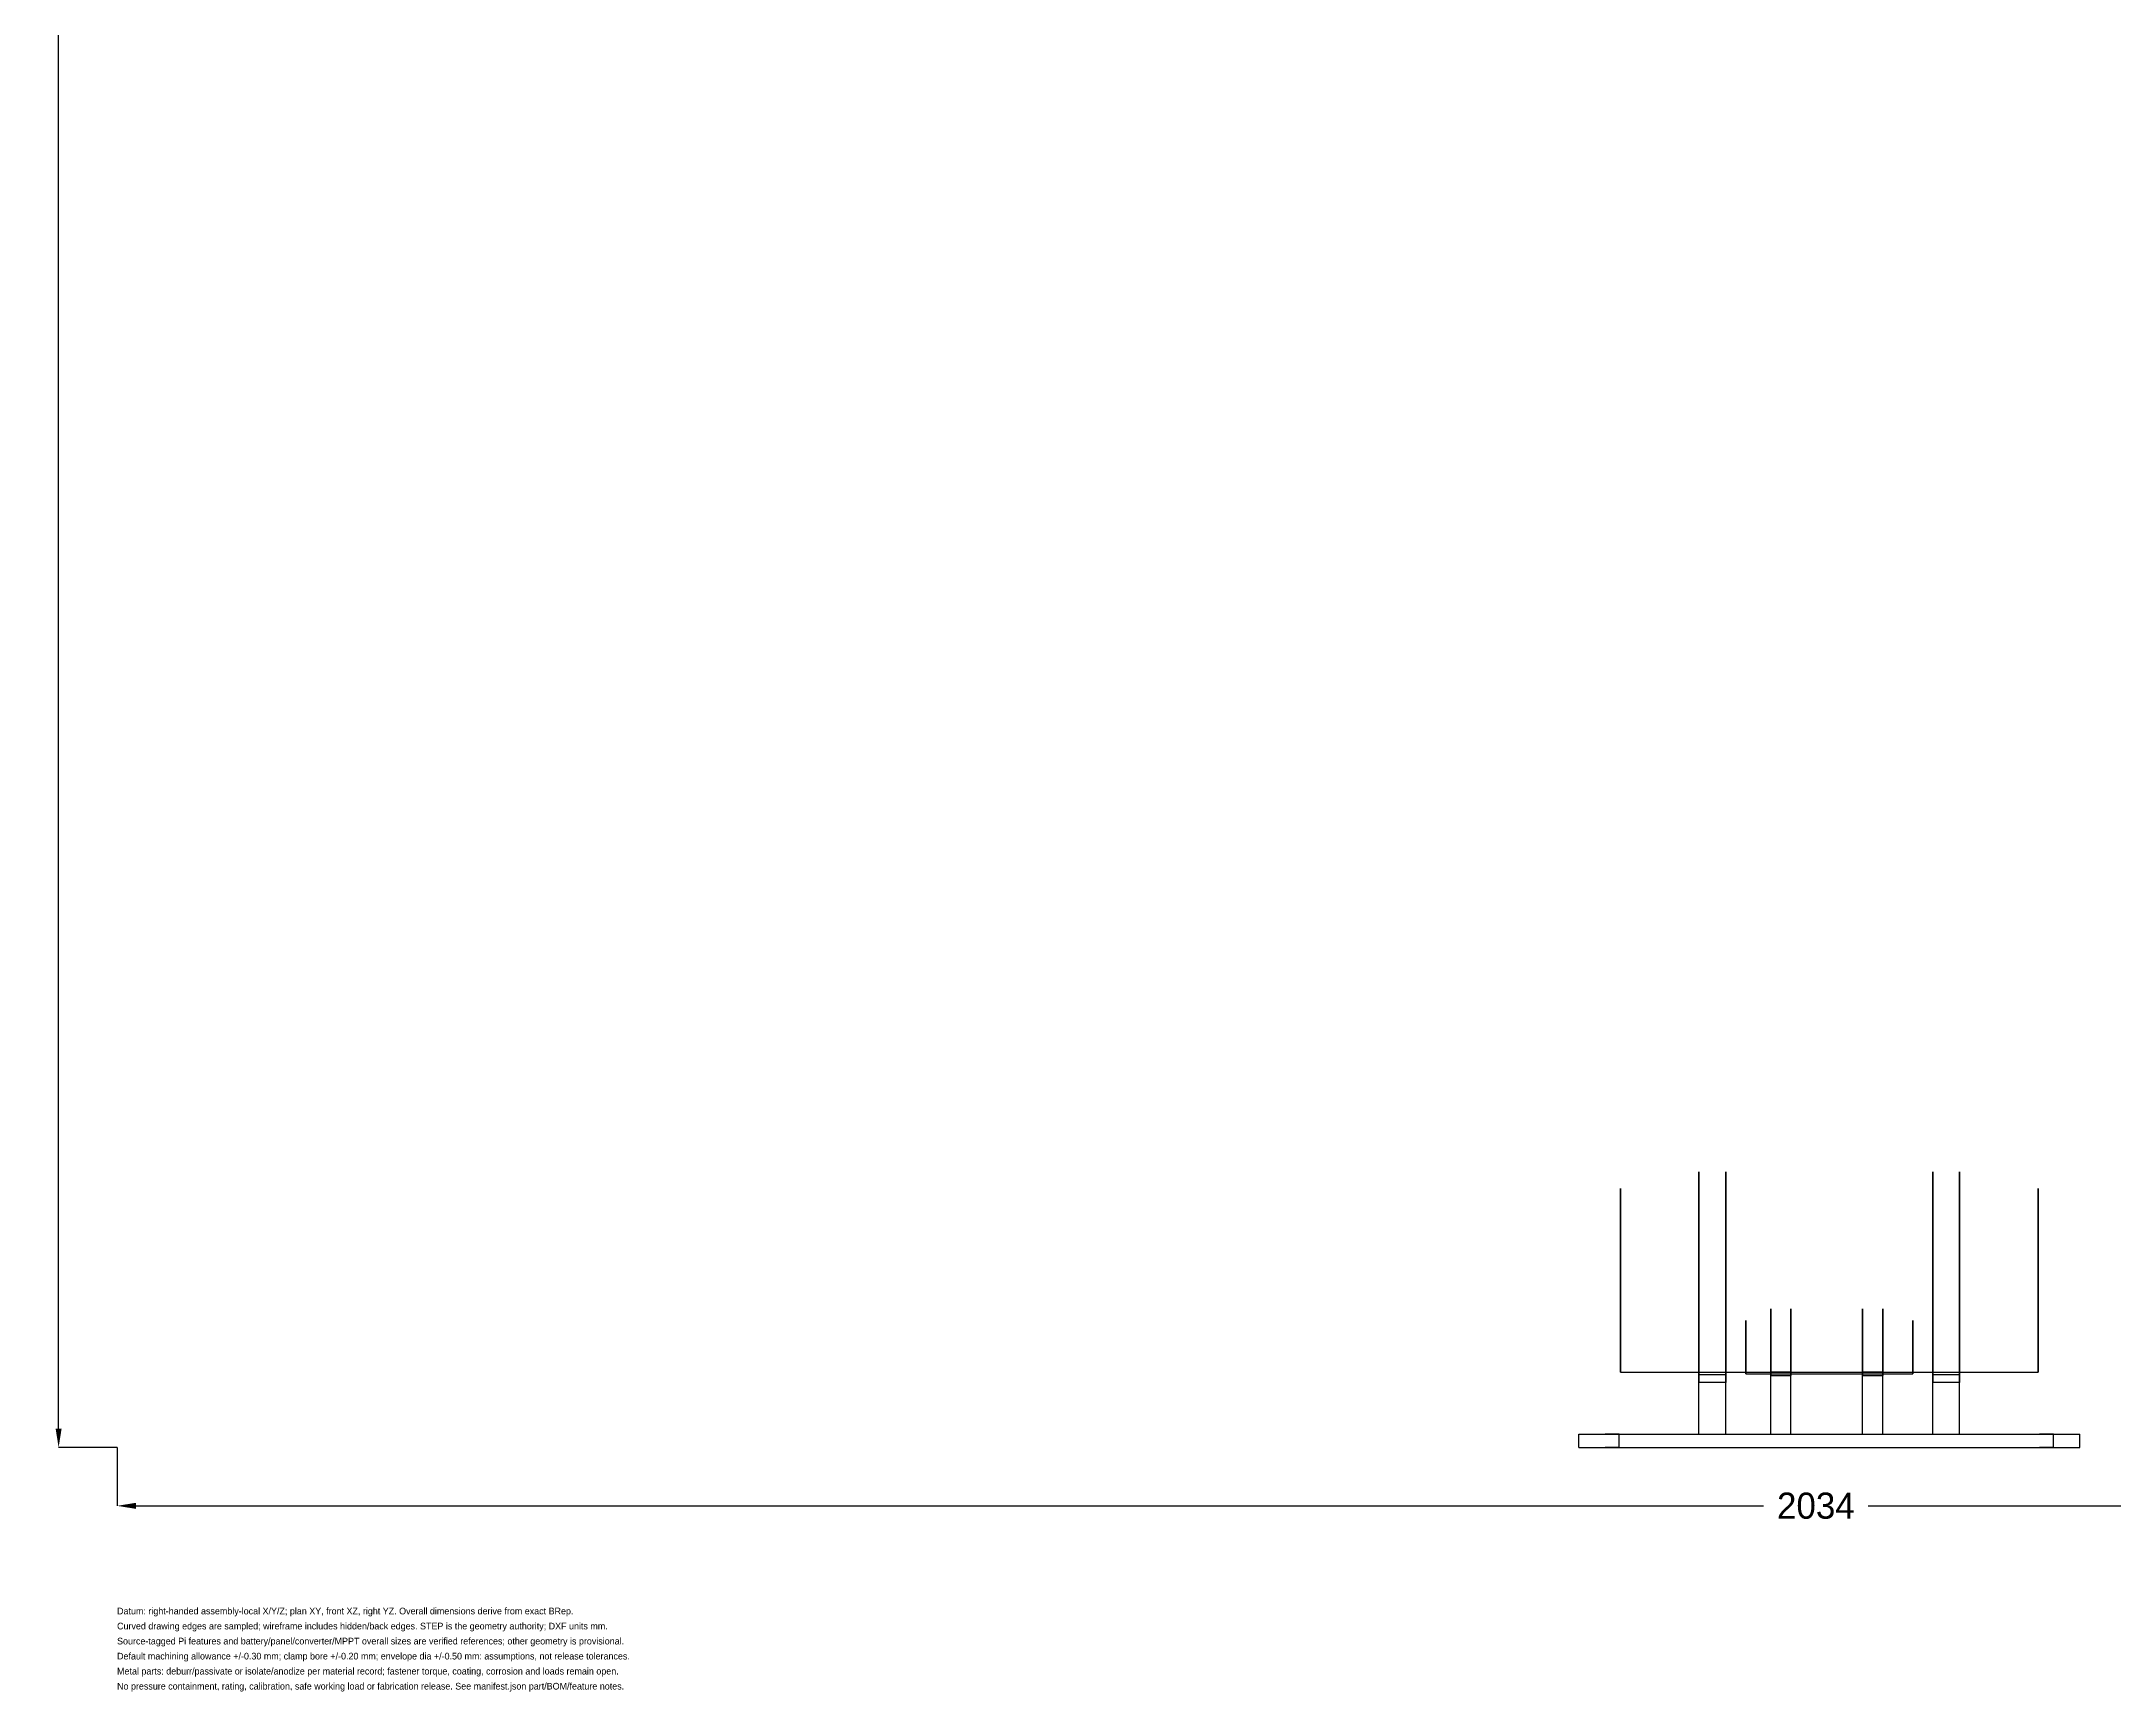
# Model space of a CAD drawing. Header units: millimetres. Extents: x -45 to 2722, y -2126 to 1871.
# Drawn here: x -45 to 1196, y -2126 to -1138 of the extents above; entities that cross this region are included whole.
import ezdxf

# ---------------------------------------------------------------- set-up
doc = ezdxf.new("R2010")
doc.units = ezdxf.units.MM
for name, color, linetype in [('DIMENSIONS', 7, 'Continuous'), ('FRONT', 7, 'Continuous'), ('NOTES', 7, 'Continuous')]:
    doc.layers.add(name, color=color, linetype=linetype)
doc.dimstyles.get("Standard").update_dxf_attribs({"dimtxt": 2.5, "dimasz": 2.5, "dimexe": 1.25, "dimexo": 0.625, "dimtad": 1, "dimcen": 2.5, "dimazin": 3, "dimtfac": 1, "dimtmove": 0, "dimatfit": 3})

# ---------------------------------------------------------------- blocks, each defined once
blk = doc.blocks.new('_CLOSEDFILLED')
at = {"color": 0, "linetype": 'BYBLOCK'}
blk.add_solid([(-1, 0.16), (0, 0), (-1, -0.16)], dxfattribs=at)
blk = doc.blocks.new('*D3')
at = {"color": 7}
for p, q in [((0, -1980), (0, -2015)), ((2034, -1980), (2034, -2015)), ((11.3, -2015), (985.7, -2015)), ((1048.3, -2015), (2022.7, -2015))]:
    blk.add_line(p, q, dxfattribs=at)
at = {"layer": 'Defpoints'}
for p in [(0, -1980), (2034, -1980), (0, -2015)]:
    blk.add_point(p, dxfattribs=at)
at = {"layer": 'DIMENSIONS', "color": 7, "xscale": 11.3, "yscale": 11.3, "rotation": 180}
blk.add_blockref('_CLOSEDFILLED', (0, -2015), dxfattribs=at)
at = {"layer": 'DIMENSIONS', "color": 7, "xscale": 11.3, "yscale": 11.3}
blk.add_blockref('_CLOSEDFILLED', (2034, -2015), dxfattribs=at)
at = {"layer": 'DIMENSIONS', "color": 7, "insert": (1017, -2015), "char_height": 15.65, "attachment_point": 5}
blk.add_mtext('2034', dxfattribs=at)
blk = doc.blocks.new('*D4')
at = {"color": 7}
for p, q in [((0, -150), (-35, -150)), ((-35, -1033.7), (-35, -161.3)), ((-35, -1968.7), (-35, -1096.3)), ((0, -1980), (-35, -1980))]:
    blk.add_line(p, q, dxfattribs=at)
at = {"layer": 'Defpoints'}
for p in [(0, -150), (-35, -1980), (0, -1980)]:
    blk.add_point(p, dxfattribs=at)
at = {"layer": 'DIMENSIONS', "color": 7, "xscale": 11.3, "yscale": 11.3}
for p, rotation in [((-35, -150), 90), ((-35, -1980), 270)]:
    blk.add_blockref('_CLOSEDFILLED', p, dxfattribs=dict(at, rotation=rotation))
at = {"layer": 'DIMENSIONS', "color": 7, "insert": (-35, -1065), "char_height": 15.65, "attachment_point": 5, "rotation": 90}
blk.add_mtext('1830', dxfattribs=at)

msp = doc.modelspace()

# ---------------------------------------------------------------- linework, layer by layer
at = {"layer": 'FRONT'}
for points in [[(947, -1941.164), (947, -1939.824), (947, -1938.293), (947, -1936.577), (947, -1934.68), (947, -1932.608), (947, -1930.369), (947, -1927.969), (947, -1925.416), (947, -1922.718), (947, -1919.884), (947, -1916.922), (947, -1913.843), (947, -1910.655), (947, -1907.37), (947, -1903.998), (947, -1900.549), (947, -1897.034), (947, -1893.466), (947, -1889.854), (947, -1886.211), (947, -1882.547), (947, -1878.876), (947, -1875.209), (947, -1871.556), (947, -1867.931), (947, -1864.344), (947, -1860.807), (947, -1857.331), (947, -1853.928), (947, -1850.608), (947, -1847.381), (947, -1844.259), (947, -1841.25), (947, -1838.366), (947, -1835.614), (947, -1833.004), (947, -1830.543), (947, -1828.241), (947, -1826.103), (947, -1824.138), (947, -1822.351), (947, -1820.747), (947, -1819.333), (947, -1818.112), (947, -1817.089), (947, -1816.266), (947, -1815.647), (947, -1815.233), (947, -1815.026), (947, -1815.026), (947, -1815.233), (947, -1815.647), (947, -1816.266), (947, -1817.089), (947, -1818.112), (947, -1819.333), (947, -1820.747), (947, -1822.351), (947, -1824.138), (947, -1826.103), (947, -1828.241), (947, -1830.543), (947, -1833.004), (947, -1835.614), (947, -1838.366), (947, -1841.25), (947, -1844.259), (947, -1847.381), (947, -1850.608), (947, -1853.928), (947, -1857.331), (947, -1860.807), (947, -1864.344), (947, -1867.931), (947, -1871.556), (947, -1875.209), (947, -1878.876), (947, -1882.547), (947, -1886.211), (947, -1889.854), (947, -1893.466), (947, -1897.034), (947, -1900.549), (947, -1903.998), (947, -1907.37), (947, -1910.655), (947, -1913.843), (947, -1916.922), (947, -1919.884), (947, -1922.718), (947, -1925.416), (947, -1927.969), (947, -1930.369), (947, -1932.608), (947, -1934.68), (947, -1936.577), (947, -1938.293), (947, -1939.824), (947, -1941.164)], [(947, -1936.4), (947, -1936.286), (947, -1935.946), (947, -1935.381), (947, -1934.592), (947, -1933.584), (947, -1932.36), (947, -1930.925), (947, -1929.285), (947, -1927.447), (947, -1925.417), (947, -1923.205), (947, -1920.819), (947, -1918.268), (947, -1915.563), (947, -1912.715), (947, -1909.736), (947, -1906.636), (947, -1903.429), (947, -1900.128), (947, -1896.746), (947, -1893.297), (947, -1889.794), (947, -1886.251), (947, -1882.684), (947, -1879.105), (947, -1875.53), (947, -1871.973), (947, -1868.449), (947, -1864.971), (947, -1861.553), (947, -1858.21), (947, -1854.955), (947, -1851.8), (947, -1848.759), (947, -1845.844), (947, -1843.066), (947, -1840.437), (947, -1837.967), (947, -1835.667), (947, -1833.545), (947, -1831.61), (947, -1829.87), (947, -1828.331), (947, -1827.001), (947, -1825.885), (947, -1824.986), (947, -1824.308), (947, -1823.855), (947, -1823.628), (947, -1823.628), (947, -1823.855), (947, -1824.308), (947, -1824.986), (947, -1825.885), (947, -1827.001), (947, -1828.331), (947, -1829.87), (947, -1831.61), (947, -1833.545), (947, -1835.667), (947, -1837.967), (947, -1840.437), (947, -1843.066), (947, -1845.844), (947, -1848.759), (947, -1851.8), (947, -1854.955), (947, -1858.21), (947, -1861.553), (947, -1864.971), (947, -1868.449), (947, -1871.973), (947, -1875.53), (947, -1879.105), (947, -1882.684), (947, -1886.251), (947, -1889.794), (947, -1893.297), (947, -1896.746), (947, -1900.128), (947, -1903.429), (947, -1906.636), (947, -1909.736), (947, -1912.715), (947, -1915.563), (947, -1918.268), (947, -1920.819), (947, -1923.205), (947, -1925.417), (947, -1927.447), (947, -1929.285), (947, -1930.925), (947, -1932.36), (947, -1933.584), (947, -1934.592), (947, -1935.381), (947, -1935.946), (947, -1936.286), (947, -1936.4)], [(963, -1941.164), (963, -1939.824), (963, -1938.293), (963, -1936.577), (963, -1934.68), (963, -1932.608), (963, -1930.369), (963, -1927.969), (963, -1925.416), (963, -1922.718), (963, -1919.884), (963, -1916.922), (963, -1913.843), (963, -1910.655), (963, -1907.37), (963, -1903.998), (963, -1900.549), (963, -1897.034), (963, -1893.466), (963, -1889.854), (963, -1886.211), (963, -1882.547), (963, -1878.876), (963, -1875.209), (963, -1871.556), (963, -1867.931), (963, -1864.344), (963, -1860.807), (963, -1857.331), (963, -1853.928), (963, -1850.608), (963, -1847.381), (963, -1844.259), (963, -1841.25), (963, -1838.366), (963, -1835.614), (963, -1833.004), (963, -1830.543), (963, -1828.241), (963, -1826.103), (963, -1824.138), (963, -1822.351), (963, -1820.747), (963, -1819.333), (963, -1818.112), (963, -1817.089), (963, -1816.266), (963, -1815.647), (963, -1815.233), (963, -1815.026), (963, -1815.026), (963, -1815.233), (963, -1815.647), (963, -1816.266), (963, -1817.089), (963, -1818.112), (963, -1819.333), (963, -1820.747), (963, -1822.351), (963, -1824.138), (963, -1826.103), (963, -1828.241), (963, -1830.543), (963, -1833.004), (963, -1835.614), (963, -1838.366), (963, -1841.25), (963, -1844.259), (963, -1847.381), (963, -1850.608), (963, -1853.928), (963, -1857.331), (963, -1860.807), (963, -1864.344), (963, -1867.931), (963, -1871.556), (963, -1875.209), (963, -1878.876), (963, -1882.547), (963, -1886.211), (963, -1889.854), (963, -1893.466), (963, -1897.034), (963, -1900.549), (963, -1903.998), (963, -1907.37), (963, -1910.655), (963, -1913.843), (963, -1916.922), (963, -1919.884), (963, -1922.718), (963, -1925.416), (963, -1927.969), (963, -1930.369), (963, -1932.608), (963, -1934.68), (963, -1936.577), (963, -1938.293), (963, -1939.824), (963, -1941.164)], [(963, -1936.4), (963, -1936.286), (963, -1935.946), (963, -1935.381), (963, -1934.592), (963, -1933.584), (963, -1932.36), (963, -1930.925), (963, -1929.285), (963, -1927.447), (963, -1925.417), (963, -1923.205), (963, -1920.819), (963, -1918.268), (963, -1915.563), (963, -1912.715), (963, -1909.736), (963, -1906.636), (963, -1903.429), (963, -1900.128), (963, -1896.746), (963, -1893.297), (963, -1889.794), (963, -1886.251), (963, -1882.684), (963, -1879.105), (963, -1875.53), (963, -1871.973), (963, -1868.449), (963, -1864.971), (963, -1861.553), (963, -1858.21), (963, -1854.955), (963, -1851.8), (963, -1848.759), (963, -1845.844), (963, -1843.066), (963, -1840.437), (963, -1837.967), (963, -1835.667), (963, -1833.545), (963, -1831.61), (963, -1829.87), (963, -1828.331), (963, -1827.001), (963, -1825.885), (963, -1824.986), (963, -1824.308), (963, -1823.855), (963, -1823.628), (963, -1823.628), (963, -1823.855), (963, -1824.308), (963, -1824.986), (963, -1825.885), (963, -1827.001), (963, -1828.331), (963, -1829.87), (963, -1831.61), (963, -1833.545), (963, -1835.667), (963, -1837.967), (963, -1840.437), (963, -1843.066), (963, -1845.844), (963, -1848.759), (963, -1851.8), (963, -1854.955), (963, -1858.21), (963, -1861.553), (963, -1864.971), (963, -1868.449), (963, -1871.973), (963, -1875.53), (963, -1879.105), (963, -1882.684), (963, -1886.251), (963, -1889.794), (963, -1893.297), (963, -1896.746), (963, -1900.128), (963, -1903.429), (963, -1906.636), (963, -1909.736), (963, -1912.715), (963, -1915.563), (963, -1918.268), (963, -1920.819), (963, -1923.205), (963, -1925.417), (963, -1927.447), (963, -1929.285), (963, -1930.925), (963, -1932.36), (963, -1933.584), (963, -1934.592), (963, -1935.381), (963, -1935.946), (963, -1936.286), (963, -1936.4)], [(1087, -1941.164), (1087, -1939.824), (1087, -1938.293), (1087, -1936.577), (1087, -1934.68), (1087, -1932.608), (1087, -1930.369), (1087, -1927.969), (1087, -1925.416), (1087, -1922.718), (1087, -1919.884), (1087, -1916.922), (1087, -1913.843), (1087, -1910.655), (1087, -1907.37), (1087, -1903.998), (1087, -1900.549), (1087, -1897.034), (1087, -1893.466), (1087, -1889.854), (1087, -1886.211), (1087, -1882.547), (1087, -1878.876), (1087, -1875.209), (1087, -1871.556), (1087, -1867.931), (1087, -1864.344), (1087, -1860.807), (1087, -1857.331), (1087, -1853.928), (1087, -1850.608), (1087, -1847.381), (1087, -1844.259), (1087, -1841.25), (1087, -1838.366), (1087, -1835.614), (1087, -1833.004), (1087, -1830.543), (1087, -1828.241), (1087, -1826.103), (1087, -1824.138), (1087, -1822.351), (1087, -1820.747), (1087, -1819.333), (1087, -1818.112), (1087, -1817.089), (1087, -1816.266), (1087, -1815.647), (1087, -1815.233), (1087, -1815.026), (1087, -1815.026), (1087, -1815.233), (1087, -1815.647), (1087, -1816.266), (1087, -1817.089), (1087, -1818.112), (1087, -1819.333), (1087, -1820.747), (1087, -1822.351), (1087, -1824.138), (1087, -1826.103), (1087, -1828.241), (1087, -1830.543), (1087, -1833.004), (1087, -1835.614), (1087, -1838.366), (1087, -1841.25), (1087, -1844.259), (1087, -1847.381), (1087, -1850.608), (1087, -1853.928), (1087, -1857.331), (1087, -1860.807), (1087, -1864.344), (1087, -1867.931), (1087, -1871.556), (1087, -1875.209), (1087, -1878.876), (1087, -1882.547), (1087, -1886.211), (1087, -1889.854), (1087, -1893.466), (1087, -1897.034), (1087, -1900.549), (1087, -1903.998), (1087, -1907.37), (1087, -1910.655), (1087, -1913.843), (1087, -1916.922), (1087, -1919.884), (1087, -1922.718), (1087, -1925.416), (1087, -1927.969), (1087, -1930.369), (1087, -1932.608), (1087, -1934.68), (1087, -1936.577), (1087, -1938.293), (1087, -1939.824), (1087, -1941.164)], [(1087, -1936.4), (1087, -1936.286), (1087, -1935.946), (1087, -1935.381), (1087, -1934.592), (1087, -1933.584), (1087, -1932.36), (1087, -1930.925), (1087, -1929.285), (1087, -1927.447), (1087, -1925.417), (1087, -1923.205), (1087, -1920.819), (1087, -1918.268), (1087, -1915.563), (1087, -1912.715), (1087, -1909.736), (1087, -1906.636), (1087, -1903.429), (1087, -1900.128), (1087, -1896.746), (1087, -1893.297), (1087, -1889.794), (1087, -1886.251), (1087, -1882.684), (1087, -1879.105), (1087, -1875.53), (1087, -1871.973), (1087, -1868.449), (1087, -1864.971), (1087, -1861.553), (1087, -1858.21), (1087, -1854.955), (1087, -1851.8), (1087, -1848.759), (1087, -1845.844), (1087, -1843.066), (1087, -1840.437), (1087, -1837.967), (1087, -1835.667), (1087, -1833.545), (1087, -1831.61), (1087, -1829.87), (1087, -1828.331), (1087, -1827.001), (1087, -1825.885), (1087, -1824.986), (1087, -1824.308), (1087, -1823.855), (1087, -1823.628), (1087, -1823.628), (1087, -1823.855), (1087, -1824.308), (1087, -1824.986), (1087, -1825.885), (1087, -1827.001), (1087, -1828.331), (1087, -1829.87), (1087, -1831.61), (1087, -1833.545), (1087, -1835.667), (1087, -1837.967), (1087, -1840.437), (1087, -1843.066), (1087, -1845.844), (1087, -1848.759), (1087, -1851.8), (1087, -1854.955), (1087, -1858.21), (1087, -1861.553), (1087, -1864.971), (1087, -1868.449), (1087, -1871.973), (1087, -1875.53), (1087, -1879.105), (1087, -1882.684), (1087, -1886.251), (1087, -1889.794), (1087, -1893.297), (1087, -1896.746), (1087, -1900.128), (1087, -1903.429), (1087, -1906.636), (1087, -1909.736), (1087, -1912.715), (1087, -1915.563), (1087, -1918.268), (1087, -1920.819), (1087, -1923.205), (1087, -1925.417), (1087, -1927.447), (1087, -1929.285), (1087, -1930.925), (1087, -1932.36), (1087, -1933.584), (1087, -1934.592), (1087, -1935.381), (1087, -1935.946), (1087, -1936.286), (1087, -1936.4)], [(1103, -1941.164), (1103, -1939.824), (1103, -1938.293), (1103, -1936.577), (1103, -1934.68), (1103, -1932.608), (1103, -1930.369), (1103, -1927.969), (1103, -1925.416), (1103, -1922.718), (1103, -1919.884), (1103, -1916.922), (1103, -1913.843), (1103, -1910.655), (1103, -1907.37), (1103, -1903.998), (1103, -1900.549), (1103, -1897.034), (1103, -1893.466), (1103, -1889.854), (1103, -1886.211), (1103, -1882.547), (1103, -1878.876), (1103, -1875.209), (1103, -1871.556), (1103, -1867.931), (1103, -1864.344), (1103, -1860.807), (1103, -1857.331), (1103, -1853.928), (1103, -1850.608), (1103, -1847.381), (1103, -1844.259), (1103, -1841.25), (1103, -1838.366), (1103, -1835.614), (1103, -1833.004), (1103, -1830.543), (1103, -1828.241), (1103, -1826.103), (1103, -1824.138), (1103, -1822.351), (1103, -1820.747), (1103, -1819.333), (1103, -1818.112), (1103, -1817.089), (1103, -1816.266), (1103, -1815.647), (1103, -1815.233), (1103, -1815.026), (1103, -1815.026), (1103, -1815.233), (1103, -1815.647), (1103, -1816.266), (1103, -1817.089), (1103, -1818.112), (1103, -1819.333), (1103, -1820.747), (1103, -1822.351), (1103, -1824.138), (1103, -1826.103), (1103, -1828.241), (1103, -1830.543), (1103, -1833.004), (1103, -1835.614), (1103, -1838.366), (1103, -1841.25), (1103, -1844.259), (1103, -1847.381), (1103, -1850.608), (1103, -1853.928), (1103, -1857.331), (1103, -1860.807), (1103, -1864.344), (1103, -1867.931), (1103, -1871.556), (1103, -1875.209), (1103, -1878.876), (1103, -1882.547), (1103, -1886.211), (1103, -1889.854), (1103, -1893.466), (1103, -1897.034), (1103, -1900.549), (1103, -1903.998), (1103, -1907.37), (1103, -1910.655), (1103, -1913.843), (1103, -1916.922), (1103, -1919.884), (1103, -1922.718), (1103, -1925.416), (1103, -1927.969), (1103, -1930.369), (1103, -1932.608), (1103, -1934.68), (1103, -1936.577), (1103, -1938.293), (1103, -1939.824), (1103, -1941.164)], [(1103, -1936.4), (1103, -1936.286), (1103, -1935.946), (1103, -1935.381), (1103, -1934.592), (1103, -1933.584), (1103, -1932.36), (1103, -1930.925), (1103, -1929.285), (1103, -1927.447), (1103, -1925.417), (1103, -1923.205), (1103, -1920.819), (1103, -1918.268), (1103, -1915.563), (1103, -1912.715), (1103, -1909.736), (1103, -1906.636), (1103, -1903.429), (1103, -1900.128), (1103, -1896.746), (1103, -1893.297), (1103, -1889.794), (1103, -1886.251), (1103, -1882.684), (1103, -1879.105), (1103, -1875.53), (1103, -1871.973), (1103, -1868.449), (1103, -1864.971), (1103, -1861.553), (1103, -1858.21), (1103, -1854.955), (1103, -1851.8), (1103, -1848.759), (1103, -1845.844), (1103, -1843.066), (1103, -1840.437), (1103, -1837.967), (1103, -1835.667), (1103, -1833.545), (1103, -1831.61), (1103, -1829.87), (1103, -1828.331), (1103, -1827.001), (1103, -1825.885), (1103, -1824.986), (1103, -1824.308), (1103, -1823.855), (1103, -1823.628), (1103, -1823.628), (1103, -1823.855), (1103, -1824.308), (1103, -1824.986), (1103, -1825.885), (1103, -1827.001), (1103, -1828.331), (1103, -1829.87), (1103, -1831.61), (1103, -1833.545), (1103, -1835.667), (1103, -1837.967), (1103, -1840.437), (1103, -1843.066), (1103, -1845.844), (1103, -1848.759), (1103, -1851.8), (1103, -1854.955), (1103, -1858.21), (1103, -1861.553), (1103, -1864.971), (1103, -1868.449), (1103, -1871.973), (1103, -1875.53), (1103, -1879.105), (1103, -1882.684), (1103, -1886.251), (1103, -1889.794), (1103, -1893.297), (1103, -1896.746), (1103, -1900.128), (1103, -1903.429), (1103, -1906.636), (1103, -1909.736), (1103, -1912.715), (1103, -1915.563), (1103, -1918.268), (1103, -1920.819), (1103, -1923.205), (1103, -1925.417), (1103, -1927.447), (1103, -1929.285), (1103, -1930.925), (1103, -1932.36), (1103, -1933.584), (1103, -1934.592), (1103, -1935.381), (1103, -1935.946), (1103, -1936.286), (1103, -1936.4)], [(900, -1935), (900, -1934.889), (900, -1934.558), (900, -1934.006), (900, -1933.237), (900, -1932.254), (900, -1931.06), (900, -1929.661), (900, -1928.062), (900, -1926.269), (900, -1924.29), (900, -1922.132), (900, -1919.805), (900, -1917.318), (900, -1914.68), (900, -1911.903), (900, -1908.997), (900, -1905.975), (900, -1902.848), (900, -1899.629), (900, -1896.331), (900, -1892.967), (900, -1889.551), (900, -1886.096), (900, -1882.617), (900, -1879.127), (900, -1875.641), (900, -1872.173), (900, -1868.736), (900, -1865.344), (900, -1862.011), (900, -1858.751), (900, -1855.576), (900, -1852.5), (900, -1849.534), (900, -1846.691), (900, -1843.983), (900, -1841.419), (900, -1839.01), (900, -1836.767), (900, -1834.698), (900, -1832.811), (900, -1831.114), (900, -1829.614), (900, -1828.317), (900, -1827.228), (900, -1826.351), (900, -1825.691), (900, -1825.249), (900, -1825.028), (900, -1825.028), (900, -1825.249), (900, -1825.691), (900, -1826.351), (900, -1827.228), (900, -1828.317), (900, -1829.614), (900, -1831.114), (900, -1832.811), (900, -1834.698), (900, -1836.767), (900, -1839.01), (900, -1841.419), (900, -1843.983), (900, -1846.691), (900, -1849.534), (900, -1852.5), (900, -1855.576), (900, -1858.751), (900, -1862.011), (900, -1865.344), (900, -1868.736), (900, -1872.173), (900, -1875.641), (900, -1879.127), (900, -1882.617), (900, -1886.096), (900, -1889.551), (900, -1892.967), (900, -1896.331), (900, -1899.629), (900, -1902.848), (900, -1905.975), (900, -1908.997), (900, -1911.903), (900, -1914.68), (900, -1917.318), (900, -1919.805), (900, -1922.132), (900, -1924.29), (900, -1926.269), (900, -1928.062), (900, -1929.661), (900, -1931.06), (900, -1932.254), (900, -1933.237), (900, -1934.006), (900, -1934.558), (900, -1934.889), (900, -1935)], [(1150, -1935), (1150, -1934.889), (1150, -1934.558), (1150, -1934.006), (1150, -1933.237), (1150, -1932.254), (1150, -1931.06), (1150, -1929.661), (1150, -1928.062), (1150, -1926.269), (1150, -1924.29), (1150, -1922.132), (1150, -1919.805), (1150, -1917.318), (1150, -1914.68), (1150, -1911.903), (1150, -1908.997), (1150, -1905.975), (1150, -1902.848), (1150, -1899.629), (1150, -1896.331), (1150, -1892.967), (1150, -1889.551), (1150, -1886.096), (1150, -1882.617), (1150, -1879.127), (1150, -1875.641), (1150, -1872.173), (1150, -1868.736), (1150, -1865.344), (1150, -1862.011), (1150, -1858.751), (1150, -1855.576), (1150, -1852.5), (1150, -1849.534), (1150, -1846.691), (1150, -1843.983), (1150, -1841.419), (1150, -1839.01), (1150, -1836.767), (1150, -1834.698), (1150, -1832.811), (1150, -1831.114), (1150, -1829.614), (1150, -1828.317), (1150, -1827.228), (1150, -1826.351), (1150, -1825.691), (1150, -1825.249), (1150, -1825.028), (1150, -1825.028), (1150, -1825.249), (1150, -1825.691), (1150, -1826.351), (1150, -1827.228), (1150, -1828.317), (1150, -1829.614), (1150, -1831.114), (1150, -1832.811), (1150, -1834.698), (1150, -1836.767), (1150, -1839.01), (1150, -1841.419), (1150, -1843.983), (1150, -1846.691), (1150, -1849.534), (1150, -1852.5), (1150, -1855.576), (1150, -1858.751), (1150, -1862.011), (1150, -1865.344), (1150, -1868.736), (1150, -1872.173), (1150, -1875.641), (1150, -1879.127), (1150, -1882.617), (1150, -1886.096), (1150, -1889.551), (1150, -1892.967), (1150, -1896.331), (1150, -1899.629), (1150, -1902.848), (1150, -1905.975), (1150, -1908.997), (1150, -1911.903), (1150, -1914.68), (1150, -1917.318), (1150, -1919.805), (1150, -1922.132), (1150, -1924.29), (1150, -1926.269), (1150, -1928.062), (1150, -1929.661), (1150, -1931.06), (1150, -1932.254), (1150, -1933.237), (1150, -1934.006), (1150, -1934.558), (1150, -1934.889), (1150, -1935)], [(990, -1935), (990, -1932.606), (990, -1929.999), (990, -1927.221), (990, -1924.322), (990, -1921.349), (990, -1918.352), (990, -1915.384), (990, -1912.495), (990, -1909.732), (990, -1907.144), (990, -1904.774), (990, -1902.662), (990, -1900.845), (990, -1899.353), (990, -1898.211), (990, -1897.438), (990, -1897.049), (990, -1897.049), (990, -1897.438), (990, -1898.211), (990, -1899.353), (990, -1900.845), (990, -1902.662), (990, -1904.774), (990, -1907.144), (990, -1909.732), (990, -1912.495), (990, -1915.384), (990, -1918.352), (990, -1921.349), (990, -1924.322), (990, -1927.221), (990, -1929.999), (990, -1932.606), (990, -1935)], [(1002, -1935), (1002, -1932.606), (1002, -1929.999), (1002, -1927.221), (1002, -1924.322), (1002, -1921.349), (1002, -1918.352), (1002, -1915.384), (1002, -1912.495), (1002, -1909.732), (1002, -1907.144), (1002, -1904.774), (1002, -1902.662), (1002, -1900.845), (1002, -1899.353), (1002, -1898.211), (1002, -1897.438), (1002, -1897.049), (1002, -1897.049), (1002, -1897.438), (1002, -1898.211), (1002, -1899.353), (1002, -1900.845), (1002, -1902.662), (1002, -1904.774), (1002, -1907.144), (1002, -1909.732), (1002, -1912.495), (1002, -1915.384), (1002, -1918.352), (1002, -1921.349), (1002, -1924.322), (1002, -1927.221), (1002, -1929.999), (1002, -1932.606), (1002, -1935)], [(1045, -1935), (1045, -1932.606), (1045, -1929.999), (1045, -1927.221), (1045, -1924.322), (1045, -1921.349), (1045, -1918.352), (1045, -1915.384), (1045, -1912.495), (1045, -1909.732), (1045, -1907.144), (1045, -1904.774), (1045, -1902.662), (1045, -1900.845), (1045, -1899.353), (1045, -1898.211), (1045, -1897.438), (1045, -1897.049), (1045, -1897.049), (1045, -1897.438), (1045, -1898.211), (1045, -1899.353), (1045, -1900.845), (1045, -1902.662), (1045, -1904.774), (1045, -1907.144), (1045, -1909.732), (1045, -1912.495), (1045, -1915.384), (1045, -1918.352), (1045, -1921.349), (1045, -1924.322), (1045, -1927.221), (1045, -1929.999), (1045, -1932.606), (1045, -1935)], [(1057, -1935), (1057, -1932.606), (1057, -1929.999), (1057, -1927.221), (1057, -1924.322), (1057, -1921.349), (1057, -1918.352), (1057, -1915.384), (1057, -1912.495), (1057, -1909.732), (1057, -1907.144), (1057, -1904.774), (1057, -1902.662), (1057, -1900.845), (1057, -1899.353), (1057, -1898.211), (1057, -1897.438), (1057, -1897.049), (1057, -1897.049), (1057, -1897.438), (1057, -1898.211), (1057, -1899.353), (1057, -1900.845), (1057, -1902.662), (1057, -1904.774), (1057, -1907.144), (1057, -1909.732), (1057, -1912.495), (1057, -1915.384), (1057, -1918.352), (1057, -1921.349), (1057, -1924.322), (1057, -1927.221), (1057, -1929.999), (1057, -1932.606), (1057, -1935)], [(975, -1936), (975, -1935.728), (975, -1934.92), (975, -1933.603), (975, -1931.824), (975, -1929.642), (975, -1927.132), (975, -1924.379), (975, -1921.476), (975, -1918.524), (975, -1915.621), (975, -1912.868), (975, -1910.358), (975, -1908.176), (975, -1906.397), (975, -1905.08), (975, -1904.272), (975, -1904), (975, -1904.272), (975, -1905.08), (975, -1906.397), (975, -1908.176), (975, -1910.358), (975, -1912.868), (975, -1915.621), (975, -1918.524), (975, -1921.476), (975, -1924.379), (975, -1927.132), (975, -1929.642), (975, -1931.824), (975, -1933.603), (975, -1934.92), (975, -1935.728), (975, -1936)], [(990, -1937), (990, -1936.742), (990, -1935.975), (990, -1934.722), (990, -1933.023), (990, -1930.927), (990, -1928.5), (990, -1925.814), (990, -1922.952), (990, -1920), (990, -1917.048), (990, -1914.186), (990, -1911.5), (990, -1909.073), (990, -1906.977), (990, -1905.278), (990, -1904.025), (990, -1903.258), (990, -1903), (990, -1903.258), (990, -1904.025), (990, -1905.278), (990, -1906.977), (990, -1909.073), (990, -1911.5), (990, -1914.186), (990, -1917.048), (990, -1920), (990, -1922.952), (990, -1925.814), (990, -1928.5), (990, -1930.927), (990, -1933.023), (990, -1934.722), (990, -1935.975), (990, -1936.742), (990, -1937)], [(1002, -1937), (1002, -1936.742), (1002, -1935.975), (1002, -1934.722), (1002, -1933.023), (1002, -1930.927), (1002, -1928.5), (1002, -1925.814), (1002, -1922.952), (1002, -1920), (1002, -1917.048), (1002, -1914.186), (1002, -1911.5), (1002, -1909.073), (1002, -1906.977), (1002, -1905.278), (1002, -1904.025), (1002, -1903.258), (1002, -1903), (1002, -1903.258), (1002, -1904.025), (1002, -1905.278), (1002, -1906.977), (1002, -1909.073), (1002, -1911.5), (1002, -1914.186), (1002, -1917.048), (1002, -1920), (1002, -1922.952), (1002, -1925.814), (1002, -1928.5), (1002, -1930.927), (1002, -1933.023), (1002, -1934.722), (1002, -1935.975), (1002, -1936.742), (1002, -1937)], [(1045, -1937), (1045, -1936.742), (1045, -1935.975), (1045, -1934.722), (1045, -1933.023), (1045, -1930.927), (1045, -1928.5), (1045, -1925.814), (1045, -1922.952), (1045, -1920), (1045, -1917.048), (1045, -1914.186), (1045, -1911.5), (1045, -1909.073), (1045, -1906.977), (1045, -1905.278), (1045, -1904.025), (1045, -1903.258), (1045, -1903), (1045, -1903.258), (1045, -1904.025), (1045, -1905.278), (1045, -1906.977), (1045, -1909.073), (1045, -1911.5), (1045, -1914.186), (1045, -1917.048), (1045, -1920), (1045, -1922.952), (1045, -1925.814), (1045, -1928.5), (1045, -1930.927), (1045, -1933.023), (1045, -1934.722), (1045, -1935.975), (1045, -1936.742), (1045, -1937)], [(1057, -1937), (1057, -1936.742), (1057, -1935.975), (1057, -1934.722), (1057, -1933.023), (1057, -1930.927), (1057, -1928.5), (1057, -1925.814), (1057, -1922.952), (1057, -1920), (1057, -1917.048), (1057, -1914.186), (1057, -1911.5), (1057, -1909.073), (1057, -1906.977), (1057, -1905.278), (1057, -1904.025), (1057, -1903.258), (1057, -1903), (1057, -1903.258), (1057, -1904.025), (1057, -1905.278), (1057, -1906.977), (1057, -1909.073), (1057, -1911.5), (1057, -1914.186), (1057, -1917.048), (1057, -1920), (1057, -1922.952), (1057, -1925.814), (1057, -1928.5), (1057, -1930.927), (1057, -1933.023), (1057, -1934.722), (1057, -1935.975), (1057, -1936.742), (1057, -1937)], [(1075, -1936), (1075, -1935.728), (1075, -1934.92), (1075, -1933.603), (1075, -1931.824), (1075, -1929.642), (1075, -1927.132), (1075, -1924.379), (1075, -1921.476), (1075, -1918.524), (1075, -1915.621), (1075, -1912.868), (1075, -1910.358), (1075, -1908.176), (1075, -1906.397), (1075, -1905.08), (1075, -1904.272), (1075, -1904), (1075, -1904.272), (1075, -1905.08), (1075, -1906.397), (1075, -1908.176), (1075, -1910.358), (1075, -1912.868), (1075, -1915.621), (1075, -1918.524), (1075, -1921.476), (1075, -1924.379), (1075, -1927.132), (1075, -1929.642), (1075, -1931.824), (1075, -1933.603), (1075, -1934.92), (1075, -1935.728), (1075, -1936)], [(900, -1935), (1150, -1935)], [(975, -1936), (1075, -1936)], [(990, -1972), (990, -1935)], [(990, -1972), (990, -1935)], [(1002, -1935), (990, -1935)], [(1002, -1935), (990, -1935)], [(990, -1935), (1002, -1935)], [(990, -1935), (1002, -1935)], [(1002, -1972), (1002, -1935)], [(1002, -1972), (1002, -1935)], [(1045, -1972), (1045, -1935)], [(1045, -1972), (1045, -1935)], [(1057, -1935), (1045, -1935)], [(1057, -1935), (1045, -1935)], [(1045, -1935), (1057, -1935)], [(1045, -1935), (1057, -1935)], [(1057, -1972), (1057, -1935)], [(1057, -1972), (1057, -1935)], [(947, -1936.4), (963, -1936.4)], [(947, -1972), (947, -1941.164)], [(947, -1972), (947, -1941.164)], [(963, -1941.164), (947, -1941.164)], [(963, -1941.164), (947, -1941.164)], [(963, -1972), (963, -1941.164)], [(963, -1972), (963, -1941.164)], [(990, -1937), (1002, -1937)], [(1045, -1937), (1057, -1937)], [(1087, -1936.4), (1103, -1936.4)], [(1087, -1972), (1087, -1941.164)], [(1087, -1972), (1087, -1941.164)], [(1103, -1941.164), (1087, -1941.164)], [(1103, -1941.164), (1087, -1941.164)], [(1103, -1972), (1103, -1941.164)], [(1103, -1972), (1103, -1941.164)], [(875, -1980), (875, -1972)], [(875, -1980), (875, -1972)], [(875, -1972), (1175, -1972)], [(875, -1972), (1175, -1972)], [(899.25, -1972), (898.883, -1972), (897.844, -1972), (896.313, -1972), (894.556, -1972), (892.875, -1972), (891.562, -1972), (890.843, -1972), (890.843, -1972), (891.562, -1972), (892.875, -1972), (894.556, -1972), (896.313, -1972), (897.844, -1972), (898.883, -1972), (899.25, -1972)], [(899.25, -1972), (898.883, -1972), (897.844, -1972), (896.313, -1972), (894.556, -1972), (892.875, -1972), (891.562, -1972), (890.843, -1972), (890.843, -1972), (891.562, -1972), (892.875, -1972), (894.556, -1972), (896.313, -1972), (897.844, -1972), (898.883, -1972), (899.25, -1972)], [(899.25, -1980), (899.25, -1972)], [(899.25, -1980), (899.25, -1972)], [(947, -1972), (963, -1972)], [(947, -1972), (963, -1972)], [(990, -1972), (1002, -1972)], [(990, -1972), (1002, -1972)], [(1045, -1972), (1057, -1972)], [(1045, -1972), (1057, -1972)], [(1087, -1972), (1103, -1972)], [(1087, -1972), (1103, -1972)], [(1159.25, -1972), (1158.883, -1972), (1157.844, -1972), (1156.313, -1972), (1154.556, -1972), (1152.875, -1972), (1151.562, -1972), (1150.843, -1972), (1150.843, -1972), (1151.562, -1972), (1152.875, -1972), (1154.556, -1972), (1156.313, -1972), (1157.844, -1972), (1158.883, -1972), (1159.25, -1972)], [(1159.25, -1972), (1158.883, -1972), (1157.844, -1972), (1156.313, -1972), (1154.556, -1972), (1152.875, -1972), (1151.562, -1972), (1150.843, -1972), (1150.843, -1972), (1151.562, -1972), (1152.875, -1972), (1154.556, -1972), (1156.313, -1972), (1157.844, -1972), (1158.883, -1972), (1159.25, -1972)], [(1159.25, -1980), (1159.25, -1972)], [(1159.25, -1980), (1159.25, -1972)], [(1175, -1980), (1175, -1972)], [(1175, -1980), (1175, -1972)], [(875, -1980), (1175, -1980)], [(875, -1980), (1175, -1980)], [(899.25, -1980), (898.883, -1980), (897.844, -1980), (896.313, -1980), (894.556, -1980), (892.875, -1980), (891.562, -1980), (890.843, -1980), (890.843, -1980), (891.562, -1980), (892.875, -1980), (894.556, -1980), (896.313, -1980), (897.844, -1980), (898.883, -1980), (899.25, -1980)], [(899.25, -1980), (898.883, -1980), (897.844, -1980), (896.313, -1980), (894.556, -1980), (892.875, -1980), (891.562, -1980), (890.843, -1980), (890.843, -1980), (891.562, -1980), (892.875, -1980), (894.556, -1980), (896.313, -1980), (897.844, -1980), (898.883, -1980), (899.25, -1980)], [(1159.25, -1980), (1158.883, -1980), (1157.844, -1980), (1156.313, -1980), (1154.556, -1980), (1152.875, -1980), (1151.562, -1980), (1150.843, -1980), (1150.843, -1980), (1151.562, -1980), (1152.875, -1980), (1154.556, -1980), (1156.313, -1980), (1157.844, -1980), (1158.883, -1980), (1159.25, -1980)], [(1159.25, -1980), (1158.883, -1980), (1157.844, -1980), (1156.313, -1980), (1154.556, -1980), (1152.875, -1980), (1151.562, -1980), (1150.843, -1980), (1150.843, -1980), (1151.562, -1980), (1152.875, -1980), (1154.556, -1980), (1156.313, -1980), (1157.844, -1980), (1158.883, -1980), (1159.25, -1980)]]:
    msp.add_lwpolyline(points, dxfattribs=at)

# ---------------------------------------------------------------- texts
at = {"layer": 'NOTES'}
for s, p in [('Curved drawing edges are sampled; wireframe includes hidden/back edges. STEP is the geometry authority; DXF units mm.', (0, -2089)), ('Datum: right-handed assembly-local X/Y/Z; plan XY, front XZ, right YZ. Overall dimensions derive from exact BRep.', (0, -2080)), ('Source-tagged Pi features and battery/panel/converter/MPPT overall sizes are verified references; other geometry is provisional.', (0, -2098)), ('Default machining allowance +/-0.30 mm; clamp bore +/-0.20 mm; envelope dia +/-0.50 mm: assumptions, not release tolerances.', (0, -2107)), ('Metal parts: deburr/passivate or isolate/anodize per material record; fastener torque, coating, corrosion and loads remain open.', (0, -2116)), ('No pressure containment, rating, calibration, safe working load or fabrication release. See manifest.json part/BOM/feature notes.', (0, -2125))]:
    msp.add_text(s, height=4, dxfattribs=at).set_placement(p)

# ---------------------------------------------------------------- dimensions: what is measured, and where the dimension line sits
at = {"layer": 'DIMENSIONS'}
dim = msp.add_linear_dim(base=(-35, -1980), p1=(0, -1980), p2=(0, -150), angle=90, dimstyle='Standard', override={"dimtxt": 15.646154, "dimasz": 11.3, "dimdec": 2, "dimclrd": 7, "dimclre": 7, "dimclrt": 7}, dxfattribs=at)
dim.commit()
dim.dimension.update_dxf_attribs({"geometry": '*D4', "text_midpoint": (-35, -1065)})
dim = msp.add_linear_dim(base=(0, -2015), p1=(0, -1980), p2=(2034, -1980), dimstyle='Standard', override={"dimtxt": 15.646154, "dimasz": 11.3, "dimdec": 2, "dimclrd": 7, "dimclre": 7, "dimclrt": 7}, dxfattribs=at)
dim.commit()
dim.dimension.update_dxf_attribs({"geometry": '*D3', "text_midpoint": (1017, -2015)})

doc.saveas('drawing.dxf')
